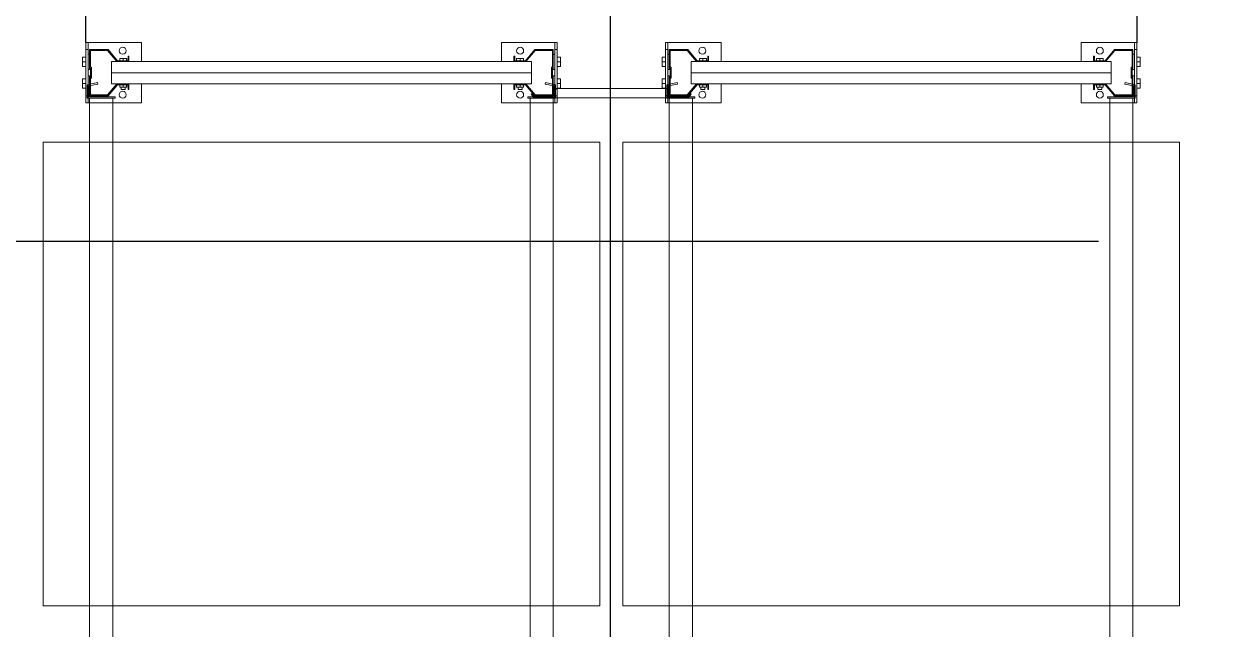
# Model space of a CAD drawing. Header units: metres. Extents: x 0 to 8715937, y -236336 to 216.
# Drawn here: x 157.382 to 159.943, y 66.893 to 68.2 of the extents above; entities that cross this region are included whole.
import ezdxf

# ---------------------------------------------------------------- set-up
doc = ezdxf.new("R2010")
doc.units = ezdxf.units.M
doc.header["$MEASUREMENT"] = 0
doc.linetypes.add('ACAD_ISO10W100', pattern=[18, 12, -3, 0, -3])
for name, color, linetype in [('0-BLOCK-EQUIPAMIENTO', 7, 'Continuous'), ('0-BLOCK-ESTRUCTURA', 7, 'Continuous'), ('AAA BAST', 5, 'Continuous'), ('AAA CONECT', 3, 'Continuous'), ('AAA LARG', 1, 'Continuous'), ('AAA PALLETS', 7, 'Continuous'), ('EJES', 251, 'ACAD_ISO10W100'), ('INSTALACIONES', 165, 'Continuous')]:
    doc.layers.add(name, color=color, linetype=linetype)

# ---------------------------------------------------------------- blocks, each defined once
blk = doc.blocks.new('DPM-ESTRUCTURA')
at = {"layer": 'EJES', "ltscale": 0.4}
for p, q in [((70.9278, 41.5801), (70.9278, 112.3301)), ((108.48, 67.7301), (16.48, 67.7301))]:
    blk.add_line(p, q, dxfattribs=at)
blk = doc.blocks.new('1A MODULO D FTE')
at = {"layer": 'AAA BAST', "lineweight": 5}
for points in [[(-0.012, 0.415), (-0.012, 0.417), (-0.002, 0.417), (-0.002, 0.44), (-0.026, 0.46), (-0.026, 0.5), (0.014, 0.5), (0.014, 0.498), (0.034, 0.498), (0.034, 0.5), (0.074, 0.5), (0.074, 0.46), (0.05, 0.44), (0.05, 0.417), (0.06, 0.417), (0.06, 0.415), (0.048, 0.415), (0.048, 0.4409), (0.072, 0.4609), (0.072, 0.498), (0.036, 0.498), (0.036, 0.496), (0.012, 0.496), (0.012, 0.498), (-0.024, 0.498), (-0.024, 0.4609), (0, 0.4409), (0, 0.415)], [(-0.012, -0.415), (-0.012, -0.417), (-0.002, -0.417), (-0.002, -0.44), (-0.026, -0.46), (-0.026, -0.5), (0.014, -0.5), (0.014, -0.498), (0.034, -0.498), (0.034, -0.5), (0.074, -0.5), (0.074, -0.46), (0.05, -0.44), (0.05, -0.417), (0.06, -0.417), (0.06, -0.415), (0.048, -0.415), (0.048, -0.4409), (0.072, -0.4609), (0.072, -0.498), (0.036, -0.498), (0.036, -0.496), (0.012, -0.496), (0.012, -0.498), (-0.024, -0.498), (-0.024, -0.4609), (0, -0.4409), (0, -0.415)], [(-0.012, -0.835), (-0.012, -0.833), (-0.002, -0.833), (-0.002, -0.81), (-0.026, -0.79), (-0.026, -0.75), (0.014, -0.75), (0.014, -0.752), (0.034, -0.752), (0.034, -0.75), (0.074, -0.75), (0.074, -0.79), (0.05, -0.81), (0.05, -0.833), (0.06, -0.833), (0.06, -0.835), (0.048, -0.835), (0.048, -0.8091), (0.072, -0.7891), (0.072, -0.752), (0.036, -0.752), (0.036, -0.754), (0.012, -0.754), (0.012, -0.752), (-0.024, -0.752), (-0.024, -0.7891), (0, -0.8091), (0, -0.835)], [(-0.012, -1.665), (-0.012, -1.667), (-0.002, -1.667), (-0.002, -1.69), (-0.026, -1.71), (-0.026, -1.75), (0.014, -1.75), (0.014, -1.748), (0.034, -1.748), (0.034, -1.75), (0.074, -1.75), (0.074, -1.71), (0.05, -1.69), (0.05, -1.667), (0.06, -1.667), (0.06, -1.665), (0.048, -1.665), (0.048, -1.6909), (0.072, -1.7109), (0.072, -1.748), (0.036, -1.748), (0.036, -1.746), (0.012, -1.746), (0.012, -1.748), (-0.024, -1.748), (-0.024, -1.7109), (0, -1.6909), (0, -1.665)]]:
    blk.add_hatch(color=251, dxfattribs=at).paths.add_polyline_path(points)
at = {"layer": 'AAA BAST', "color": 251, "lineweight": 5}
for p, q in [((0.0105, 0.5152), (-0.0095, 0.5152)), ((-0.0095, 0.5082), (-0.0095, 0.5152)), ((0.0005, 0.5082), (0.0005, 0.5152)), ((0.0105, 0.5082), (0.0105, 0.5152)), ((0.0375, 0.5152), (0.0575, 0.5152)), ((0.0375, 0.5082), (0.0375, 0.5152)), ((0.0475, 0.5082), (0.0475, 0.5152)), ((0.0575, 0.5082), (0.0575, 0.5152)), ((-0.041, 0.3882), (-0.041, 0.5082)), ((-0.041, 0.5082), (-0.026, 0.5082)), ((-0.026, 0.5032), (-0.041, 0.5032)), ((-0.026, 0.5032), (-0.026, 0.5082)), ((-0.026, 0.5082), (0.074, 0.5082)), ((0.074, 0.5032), (-0.026, 0.5032)), ((-0.026, 0.5), (0.014, 0.5)), ((-0.026, 0.5), (-0.026, 0.46)), ((-0.024, 0.498), (-0.024, 0.4609)), ((-0.024, 0.498), (0.012, 0.498)), ((-0.016, 0.5), (-0.016, 0.5032)), ((0.012, 0.498), (0.012, 0.496)), ((0.012, 0.496), (0.036, 0.496)), ((0.014, 0.5), (0.014, 0.498)), ((0.014, 0.5), (0.017, 0.5)), ((0.014, 0.498), (0.034, 0.498)), ((0.017, 0.5), (0.017, 0.5032)), ((0.031, 0.5), (0.031, 0.5032)), ((0.064, 0.5032), (0.031, 0.5032)), ((0.034, 0.5), (0.031, 0.5)), ((0.034, 0.5), (0.074, 0.5)), ((0.034, 0.5), (0.034, 0.498)), ((0.036, 0.498), (0.072, 0.498)), ((0.036, 0.498), (0.036, 0.496)), ((0.064, 0.5), (0.064, 0.5032)), ((0.072, 0.498), (0.072, 0.4609)), ((0.074, 0.5082), (0.074, 0.5032)), ((0.074, 0.5082), (0.089, 0.5082)), ((0.074, 0.5032), (0.089, 0.5032)), ((0.074, 0.5), (0.074, 0.46)), ((0.089, 0.5082), (0.089, 0.3882)), ((-0.024, 0.4609), (0, 0.4409)), ((0.072, 0.4609), (0.048, 0.4409)), ((-0.026, 0.46), (-0.002, 0.44)), ((-0.007, 0.436), (-0.002, 0.436)), ((-0.007, 0.421), (-0.007, 0.436)), ((-0.002, 0.44), (-0.002, 0.417)), ((-0.002, 0.421), (-0.002, 0.436)), ((0.024, 0.453), (0, 0.453)), ((0, -0.453), (0, 0.453)), ((0, 0.4409), (0, 0.415)), ((0.048, 0.453), (0.024, 0.453)), ((0.024, -0.453), (0.024, 0.453)), ((0.048, -0.453), (0.048, 0.453)), ((0.048, 0.4409), (0.048, 0.415)), ((0.074, 0.46), (0.05, 0.44)), ((0.05, 0.44), (0.05, 0.417)), ((0.05, 0.436), (0.055, 0.436)), ((0.055, 0.421), (0.055, 0.436)), ((-0.007, 0.4328), (-0.012, 0.4328)), ((-0.012, 0.4243), (-0.012, 0.4328)), ((-0.007, 0.4243), (-0.012, 0.4243)), ((-0.002, 0.417), (-0.012, 0.417)), ((-0.012, 0.415), (-0.012, 0.417)), ((0, 0.415), (-0.012, 0.415)), ((-0.007, 0.4285), (-0.002, 0.4285)), ((-0.007, 0.421), (-0.002, 0.421)), ((0.048, 0.415), (0.06, 0.415)), ((0.05, 0.4285), (0.055, 0.4285)), ((0.05, 0.421), (0.055, 0.421)), ((0.05, 0.417), (0.06, 0.417)), ((0.06, 0.417), (0.06, 0.415)), ((0, 0.3882), (-0.041, 0.3882)), ((0.089, 0.3882), (0.048, 0.3882)), ((0, -0.3882), (-0.041, -0.3882)), ((-0.041, -0.3882), (-0.041, -0.5082)), ((0.089, -0.3882), (0.048, -0.3882)), ((0.089, -0.5082), (0.089, -0.3882)), ((0, -0.415), (-0.012, -0.415)), ((-0.012, -0.415), (-0.012, -0.417)), ((-0.002, -0.417), (-0.012, -0.417)), ((-0.007, -0.4232), (-0.012, -0.4232)), ((-0.012, -0.4317), (-0.012, -0.4232)), ((-0.007, -0.4317), (-0.012, -0.4317)), ((-0.007, -0.4199), (-0.002, -0.4199)), ((-0.007, -0.4349), (-0.007, -0.4199)), ((-0.007, -0.4274), (-0.002, -0.4274)), ((-0.007, -0.4349), (-0.002, -0.4349)), ((-0.002, -0.44), (-0.002, -0.417)), ((-0.002, -0.4349), (-0.002, -0.4199)), ((0, -0.4409), (0, -0.415)), ((0.048, -0.4409), (0.048, -0.415)), ((0.048, -0.415), (0.06, -0.415)), ((0.05, -0.44), (0.05, -0.417)), ((0.05, -0.417), (0.06, -0.417)), ((0.05, -0.4199), (0.055, -0.4199)), ((0.05, -0.4274), (0.055, -0.4274)), ((0.05, -0.4349), (0.055, -0.4349)), ((0.055, -0.4349), (0.055, -0.4199)), ((0.06, -0.417), (0.06, -0.415)), ((-0.026, -0.46), (-0.002, -0.44)), ((-0.026, -0.5), (-0.026, -0.46)), ((-0.024, -0.4609), (0, -0.4409)), ((0.024, -0.453), (0, -0.453)), ((0.048, -0.453), (0.024, -0.453)), ((0.072, -0.4609), (0.048, -0.4409)), ((0.074, -0.46), (0.05, -0.44)), ((0.074, -0.5), (0.074, -0.46)), ((-0.024, -0.498), (-0.024, -0.4609)), ((0.072, -0.498), (0.072, -0.4609)), ((-0.026, -0.5032), (-0.041, -0.5032)), ((-0.041, -0.5082), (-0.026, -0.5082)), ((-0.026, -0.5), (0.014, -0.5)), ((0.074, -0.5032), (-0.026, -0.5032)), ((-0.026, -0.5032), (-0.026, -0.5082)), ((-0.026, -0.5082), (0.074, -0.5082)), ((-0.024, -0.498), (0.012, -0.498)), ((-0.016, -0.5), (-0.016, -0.5032)), ((-0.0095, -0.5082), (-0.0095, -0.5152)), ((0.0005, -0.5082), (0.0005, -0.5152)), ((0.0105, -0.5082), (0.0105, -0.5152)), ((0.012, -0.498), (0.012, -0.496)), ((0.012, -0.496), (0.036, -0.496)), ((0.014, -0.498), (0.034, -0.498)), ((0.014, -0.5), (0.014, -0.498)), ((0.014, -0.5), (0.017, -0.5)), ((0.017, -0.5), (0.017, -0.5032)), ((0.031, -0.5), (0.031, -0.5032)), ((0.034, -0.5), (0.031, -0.5)), ((0.064, -0.5032), (0.031, -0.5032)), ((0.034, -0.5), (0.034, -0.498)), ((0.034, -0.5), (0.074, -0.5)), ((0.036, -0.498), (0.036, -0.496)), ((0.036, -0.498), (0.072, -0.498)), ((0.0375, -0.5082), (0.0375, -0.5152)), ((0.0475, -0.5082), (0.0475, -0.5152)), ((0.0575, -0.5082), (0.0575, -0.5152)), ((0.064, -0.5), (0.064, -0.5032)), ((0.074, -0.5082), (0.074, -0.5032)), ((0.074, -0.5032), (0.089, -0.5032)), ((0.074, -0.5082), (0.089, -0.5082)), ((0.0105, -0.5152), (-0.0095, -0.5152)), ((0.0375, -0.5152), (0.0575, -0.5152)), ((-0.041, -0.8618), (-0.041, -0.7418)), ((-0.041, -0.7418), (-0.026, -0.7418)), ((-0.026, -0.7468), (-0.026, -0.7418)), ((-0.026, -0.7418), (0.074, -0.7418)), ((0.0105, -0.7348), (-0.0095, -0.7348)), ((-0.0095, -0.7418), (-0.0095, -0.7348)), ((0.0005, -0.7418), (0.0005, -0.7348)), ((0.0105, -0.7418), (0.0105, -0.7348)), ((0.0375, -0.7348), (0.0575, -0.7348)), ((0.0375, -0.7418), (0.0375, -0.7348)), ((0.0475, -0.7418), (0.0475, -0.7348)), ((0.0575, -0.7418), (0.0575, -0.7348)), ((0.074, -0.7418), (0.074, -0.7468)), ((0.074, -0.7418), (0.089, -0.7418)), ((0.089, -0.7418), (0.089, -0.8618)), ((-0.026, -0.7468), (-0.041, -0.7468)), ((0.074, -0.7468), (-0.026, -0.7468)), ((-0.026, -0.75), (0.014, -0.75)), ((-0.026, -0.75), (-0.026, -0.79)), ((-0.024, -0.752), (-0.024, -0.7891)), ((-0.024, -0.752), (0.012, -0.752)), ((-0.016, -0.75), (-0.016, -0.7468)), ((0.012, -0.752), (0.012, -0.754)), ((0.012, -0.754), (0.036, -0.754)), ((0.014, -0.75), (0.014, -0.752)), ((0.014, -0.75), (0.017, -0.75)), ((0.014, -0.752), (0.034, -0.752)), ((0.017, -0.75), (0.017, -0.7468)), ((0.031, -0.75), (0.031, -0.7468)), ((0.064, -0.7468), (0.031, -0.7468)), ((0.034, -0.75), (0.031, -0.75)), ((0.034, -0.75), (0.074, -0.75)), ((0.034, -0.75), (0.034, -0.752)), ((0.036, -0.752), (0.072, -0.752)), ((0.036, -0.752), (0.036, -0.754)), ((0.064, -0.75), (0.064, -0.7468)), ((0.072, -0.752), (0.072, -0.7891)), ((0.074, -0.7468), (0.089, -0.7468)), ((0.074, -0.75), (0.074, -0.79)), ((-0.026, -0.79), (-0.002, -0.81)), ((-0.024, -0.7891), (0, -0.8091)), ((0.072, -0.7891), (0.048, -0.8091)), ((0.074, -0.79), (0.05, -0.81)), ((-0.007, -0.8172), (-0.012, -0.8172)), ((-0.012, -0.8257), (-0.012, -0.8172)), ((-0.007, -0.814), (-0.002, -0.814)), ((-0.007, -0.829), (-0.007, -0.814)), ((-0.002, -0.81), (-0.002, -0.833)), ((-0.002, -0.829), (-0.002, -0.814)), ((0.024, -0.797), (0, -0.797)), ((0, -1.703), (0, -0.797)), ((0, -0.8091), (0, -0.835)), ((0.048, -0.797), (0.024, -0.797)), ((0.024, -1.703), (0.024, -0.797)), ((0.048, -1.703), (0.048, -0.797)), ((0.048, -0.8091), (0.048, -0.835)), ((0.05, -0.81), (0.05, -0.833)), ((0.05, -0.814), (0.055, -0.814)), ((0.055, -0.829), (0.055, -0.814)), ((-0.007, -0.8257), (-0.012, -0.8257)), ((-0.002, -0.833), (-0.012, -0.833)), ((-0.012, -0.835), (-0.012, -0.833)), ((0, -0.835), (-0.012, -0.835)), ((-0.007, -0.8215), (-0.002, -0.8215)), ((-0.007, -0.829), (-0.002, -0.829)), ((0.048, -0.835), (0.06, -0.835)), ((0.05, -0.8215), (0.055, -0.8215)), ((0.05, -0.829), (0.055, -0.829)), ((0.05, -0.833), (0.06, -0.833)), ((0.06, -0.833), (0.06, -0.835)), ((0, -0.8618), (-0.041, -0.8618)), ((0.089, -0.8618), (0.048, -0.8618)), ((0, -1.6382), (-0.041, -1.6382)), ((-0.041, -1.6382), (-0.041, -1.7582)), ((0.089, -1.6382), (0.048, -1.6382)), ((0.089, -1.7582), (0.089, -1.6382)), ((-0.026, -1.71), (-0.002, -1.69)), ((0, -1.665), (-0.012, -1.665)), ((-0.012, -1.665), (-0.012, -1.667)), ((-0.002, -1.667), (-0.012, -1.667)), ((-0.007, -1.6732), (-0.012, -1.6732)), ((-0.012, -1.6817), (-0.012, -1.6732)), ((-0.007, -1.6817), (-0.012, -1.6817)), ((-0.007, -1.6699), (-0.002, -1.6699)), ((-0.007, -1.6849), (-0.007, -1.6699)), ((-0.007, -1.6774), (-0.002, -1.6774)), ((-0.007, -1.6849), (-0.002, -1.6849)), ((-0.002, -1.69), (-0.002, -1.667)), ((-0.002, -1.6849), (-0.002, -1.6699)), ((0, -1.6909), (0, -1.665)), ((0.048, -1.6909), (0.048, -1.665)), ((0.048, -1.665), (0.06, -1.665)), ((0.05, -1.69), (0.05, -1.667)), ((0.05, -1.667), (0.06, -1.667)), ((0.05, -1.6699), (0.055, -1.6699)), ((0.05, -1.6774), (0.055, -1.6774)), ((0.05, -1.6849), (0.055, -1.6849)), ((0.074, -1.71), (0.05, -1.69)), ((0.055, -1.6849), (0.055, -1.6699)), ((0.06, -1.667), (0.06, -1.665)), ((-0.026, -1.75), (-0.026, -1.71)), ((-0.024, -1.7109), (0, -1.6909)), ((-0.024, -1.748), (-0.024, -1.7109)), ((0.024, -1.703), (0, -1.703)), ((0.048, -1.703), (0.024, -1.703)), ((0.072, -1.7109), (0.048, -1.6909)), ((0.072, -1.748), (0.072, -1.7109)), ((0.074, -1.75), (0.074, -1.71)), ((-0.026, -1.7532), (-0.041, -1.7532)), ((-0.041, -1.7582), (-0.026, -1.7582)), ((-0.026, -1.75), (0.014, -1.75)), ((0.074, -1.7532), (-0.026, -1.7532)), ((-0.026, -1.7532), (-0.026, -1.7582)), ((-0.026, -1.7582), (0.074, -1.7582)), ((-0.024, -1.748), (0.012, -1.748)), ((-0.016, -1.75), (-0.016, -1.7532)), ((-0.0095, -1.7582), (-0.0095, -1.7652)), ((0.0105, -1.7652), (-0.0095, -1.7652)), ((0.0005, -1.7582), (0.0005, -1.7652)), ((0.0105, -1.7582), (0.0105, -1.7652)), ((0.012, -1.748), (0.012, -1.746)), ((0.012, -1.746), (0.036, -1.746)), ((0.014, -1.748), (0.034, -1.748)), ((0.014, -1.75), (0.014, -1.748)), ((0.014, -1.75), (0.017, -1.75)), ((0.017, -1.75), (0.017, -1.7532)), ((0.031, -1.75), (0.031, -1.7532)), ((0.034, -1.75), (0.031, -1.75)), ((0.064, -1.7532), (0.031, -1.7532)), ((0.034, -1.75), (0.034, -1.748)), ((0.034, -1.75), (0.074, -1.75)), ((0.036, -1.748), (0.036, -1.746)), ((0.036, -1.748), (0.072, -1.748)), ((0.0375, -1.7582), (0.0375, -1.7652)), ((0.0375, -1.7652), (0.0575, -1.7652)), ((0.0475, -1.7582), (0.0475, -1.7652)), ((0.0575, -1.7582), (0.0575, -1.7652)), ((0.064, -1.75), (0.064, -1.7532)), ((0.074, -1.7582), (0.074, -1.7532)), ((0.074, -1.7532), (0.089, -1.7532)), ((0.074, -1.7582), (0.089, -1.7582))]:
    blk.add_line(p, q, dxfattribs=at)
for centre in [(-0.0235, 0.4285), (0.0715, 0.4285), (-0.0235, -0.4285), (0.0715, -0.4285), (-0.0235, -0.8215), (0.0715, -0.8215), (-0.0235, -1.6785), (0.0715, -1.6785)]:
    blk.add_circle(centre, 0.0075, dxfattribs=at)
at = {"layer": 'AAA CONECT', "color": 251, "lineweight": 5}
for p, q in [((-0.0223, -0.4527), (-0.03, -0.4591)), ((-0.021, -0.4542), (-0.028, -0.46)), ((-0.028, -0.5016), (-0.028, -0.46)), ((-0.0223, -0.4527), (-0.021, -0.4542)), ((-0.028, -0.5016), (-0.015, -0.5016)), ((-0.01, -0.5066), (-0.015, -0.5016)), ((-0.028, -0.7484), (-0.028, -0.79)), ((-0.028, -0.7484), (-0.015, -0.7484)), ((-0.01, -0.7434), (-0.015, -0.7484)), ((-0.0223, -0.7973), (-0.03, -0.7909)), ((-0.021, -0.7958), (-0.028, -0.79)), ((-0.0223, -0.7973), (-0.021, -0.7958))]:
    blk.add_line(p, q, dxfattribs=at)
at = {"layer": 'AAA CONECT', "color": 251, "lineweight": 5, "ltscale": 0.21}
for p, q in [((-0.03, -0.4591), (-0.03, -0.7909)), ((-0.01, -0.5066), (-0.01, -0.7434))]:
    blk.add_line(p, q, dxfattribs=at)
at = {"layer": 'AAA LARG', "color": 251, "lineweight": 5}
for p, q in [((-2.321, 0.5), (-0.031, 0.5)), ((-0.002, 0.505), (-0.031, 0.505)), ((-0.031, 0.505), (-0.031, 0.445)), ((-0.0278, 0.445), (-0.0278, 0.5018)), ((-0.0278, 0.5018), (-0.0046, 0.5018)), ((-0.0046, 0.5018), (-0.0004, 0.4822)), ((-0.002, 0.505), (0.0027, 0.4829)), ((-0.0004, 0.4822), (0.0027, 0.4829)), ((-2.321, 0.45), (-0.031, 0.45)), ((-0.031, 0.445), (-0.0278, 0.445)), ((-2.321, -0.45), (-0.031, -0.45)), ((-0.031, -0.505), (-0.031, -0.445)), ((-0.031, -0.445), (-0.0278, -0.445)), ((-0.0278, -0.445), (-0.0278, -0.5018)), ((-0.0046, -0.5018), (-0.0004, -0.4822)), ((-0.002, -0.505), (0.0027, -0.4829)), ((-0.0004, -0.4822), (0.0027, -0.4829)), ((-2.321, -0.5), (-0.031, -0.5)), ((-0.002, -0.505), (-0.031, -0.505)), ((-0.0278, -0.5018), (-0.0046, -0.5018)), ((-2.321, -0.75), (-0.031, -0.75)), ((-0.002, -0.745), (-0.031, -0.745)), ((-0.031, -0.745), (-0.031, -0.805)), ((-0.0278, -0.805), (-0.0278, -0.7482)), ((-0.0278, -0.7482), (-0.0046, -0.7482)), ((-0.0046, -0.7482), (-0.0004, -0.7678)), ((-0.002, -0.745), (0.0027, -0.7671)), ((-0.0004, -0.7678), (0.0027, -0.7671)), ((-2.321, -0.8), (-0.031, -0.8)), ((-0.031, -0.805), (-0.0278, -0.805)), ((-2.321, -1.7), (-0.031, -1.7)), ((-0.031, -1.755), (-0.031, -1.695)), ((-0.031, -1.695), (-0.0278, -1.695)), ((-0.0278, -1.695), (-0.0278, -1.7518)), ((-0.0046, -1.7518), (-0.0004, -1.7322)), ((-0.002, -1.755), (0.0027, -1.7329)), ((-0.0004, -1.7322), (0.0027, -1.7329)), ((-2.321, -1.75), (-0.031, -1.75)), ((-0.002, -1.755), (-0.031, -1.755)), ((-0.0278, -1.7518), (-0.0046, -1.7518))]:
    blk.add_line(p, q, dxfattribs=at)
at = {"layer": 'AAA PALLETS', "color": 251, "lineweight": 5, "ltscale": 0.21}
for p, q in [((-0.126, 0.6), (-1.126, 0.6)), ((-1.126, 0.6), (-1.126, -0.6)), ((-0.126, -0.6), (-0.126, 0.6)), ((-1.126, -0.6), (-0.126, -0.6)), ((-0.126, -0.65), (-1.126, -0.65)), ((-1.126, -0.65), (-1.126, -1.85)), ((-0.126, -1.85), (-0.126, -0.65)), ((-1.126, -1.85), (-0.126, -1.85))]:
    blk.add_line(p, q, dxfattribs=at)
blk = doc.blocks.new('DPM-EQUIPAMIENTO')
at = {"layer": 'INSTALACIONES', "ltscale": 0.1}
for p, q in [((69.796, 68.1593), (69.796, 69.1593)), ((72.0624, 69.1593), (72.0624, 68.1593))]:
    blk.add_line(p, q, dxfattribs=at)
at = {"layer": 'AAA BAST', "xscale": -1, "rotation": 270}
blk.add_blockref('1A MODULO D FTE', (71.5542, 68.0703), dxfattribs=at)

msp = doc.modelspace()

# ---------------------------------------------------------------- hatches: boundary and pattern name
at = {"layer": 'AAA BAST', "lineweight": 5}
for points in [[(157.6092, 68.0583), (157.6072, 68.0583), (157.6072, 68.0683), (157.5842, 68.0683), (157.5642, 68.0443), (157.5242, 68.0443), (157.5242, 68.0843), (157.5262, 68.0843), (157.5262, 68.1043), (157.5242, 68.1043), (157.5242, 68.1443), (157.5642, 68.1443), (157.5842, 68.1203), (157.6072, 68.1203), (157.6072, 68.1303), (157.6092, 68.1303), (157.6092, 68.1183), (157.5832, 68.1183), (157.5632, 68.1423), (157.5262, 68.1423), (157.5262, 68.1063), (157.5282, 68.1063), (157.5282, 68.0823), (157.5262, 68.0823), (157.5262, 68.0463), (157.5632, 68.0463), (157.5832, 68.0703), (157.6092, 68.0703)], [(158.4392, 68.0583), (158.4412, 68.0583), (158.4412, 68.0683), (158.4642, 68.0683), (158.4842, 68.0443), (158.5242, 68.0443), (158.5242, 68.0843), (158.5222, 68.0843), (158.5222, 68.1043), (158.5242, 68.1043), (158.5242, 68.1443), (158.4842, 68.1443), (158.4642, 68.1203), (158.4412, 68.1203), (158.4412, 68.1303), (158.4392, 68.1303), (158.4392, 68.1183), (158.4651, 68.1183), (158.4851, 68.1423), (158.5222, 68.1423), (158.5222, 68.1063), (158.5202, 68.1063), (158.5202, 68.0823), (158.5222, 68.0823), (158.5222, 68.0463), (158.4851, 68.0463), (158.4651, 68.0703), (158.4392, 68.0703)], [(158.8592, 68.0583), (158.8572, 68.0583), (158.8572, 68.0683), (158.8342, 68.0683), (158.8142, 68.0443), (158.7742, 68.0443), (158.7742, 68.0843), (158.7762, 68.0843), (158.7762, 68.1043), (158.7742, 68.1043), (158.7742, 68.1443), (158.8142, 68.1443), (158.8342, 68.1203), (158.8572, 68.1203), (158.8572, 68.1303), (158.8592, 68.1303), (158.8592, 68.1183), (158.8332, 68.1183), (158.8132, 68.1423), (158.7762, 68.1423), (158.7762, 68.1063), (158.7782, 68.1063), (158.7782, 68.0823), (158.7762, 68.0823), (158.7762, 68.0463), (158.8132, 68.0463), (158.8332, 68.0703), (158.8592, 68.0703)], [(159.6892, 68.0583), (159.6912, 68.0583), (159.6912, 68.0683), (159.7142, 68.0683), (159.7342, 68.0443), (159.7742, 68.0443), (159.7742, 68.0843), (159.7722, 68.0843), (159.7722, 68.1043), (159.7742, 68.1043), (159.7742, 68.1443), (159.7342, 68.1443), (159.7142, 68.1203), (159.6912, 68.1203), (159.6912, 68.1303), (159.6892, 68.1303), (159.6892, 68.1183), (159.7151, 68.1183), (159.7351, 68.1423), (159.7722, 68.1423), (159.7722, 68.1063), (159.7702, 68.1063), (159.7702, 68.0823), (159.7722, 68.0823), (159.7722, 68.0463), (159.7351, 68.0463), (159.7151, 68.0703), (159.6892, 68.0703)]]:
    msp.add_hatch(color=251, dxfattribs=at).paths.add_polyline_path(points)

# ---------------------------------------------------------------- linework, layer by layer
at = {"layer": 'AAA BAST', "color": 251, "lineweight": 5}
for p, q in [((157.516, 68.1443), (157.516, 68.1593)), ((157.516, 68.1593), (157.636, 68.1593)), ((157.516, 68.0443), (157.516, 68.1443)), ((157.516, 68.1443), (157.521, 68.1443)), ((157.521, 68.1443), (157.521, 68.1593)), ((157.521, 68.1443), (157.521, 68.0443)), ((157.5242, 68.1043), (157.5242, 68.1443)), ((157.5242, 68.1443), (157.5642, 68.1443)), ((157.5262, 68.1423), (157.5632, 68.1423)), ((157.5262, 68.1063), (157.5262, 68.1423)), ((157.5632, 68.1423), (157.5832, 68.1183)), ((157.5642, 68.1443), (157.5842, 68.1203)), ((157.636, 68.1593), (157.636, 68.1183)), ((158.5324, 68.1593), (158.4124, 68.1593)), ((158.4124, 68.1593), (158.4124, 68.1183)), ((158.4842, 68.1443), (158.4642, 68.1203)), ((158.4851, 68.1423), (158.4651, 68.1183)), ((158.5242, 68.1443), (158.4842, 68.1443)), ((158.5222, 68.1423), (158.4851, 68.1423)), ((158.5222, 68.1063), (158.5222, 68.1423)), ((158.5242, 68.1043), (158.5242, 68.1443)), ((158.5274, 68.1443), (158.5274, 68.1593)), ((158.5274, 68.1443), (158.5274, 68.0443)), ((158.5324, 68.1443), (158.5274, 68.1443)), ((158.5324, 68.1443), (158.5324, 68.1593)), ((158.5324, 68.0443), (158.5324, 68.1443)), ((158.766, 68.1443), (158.766, 68.1593)), ((158.766, 68.1593), (158.886, 68.1593)), ((158.766, 68.0443), (158.766, 68.1443)), ((158.766, 68.1443), (158.771, 68.1443)), ((158.771, 68.1443), (158.771, 68.1593)), ((158.771, 68.1443), (158.771, 68.0443)), ((158.7742, 68.1043), (158.7742, 68.1443)), ((158.7742, 68.1443), (158.8142, 68.1443)), ((158.7762, 68.1423), (158.8132, 68.1423)), ((158.7762, 68.1063), (158.7762, 68.1423)), ((158.8132, 68.1423), (158.8332, 68.1183)), ((158.8142, 68.1443), (158.8342, 68.1203)), ((158.886, 68.1593), (158.886, 68.1183)), ((159.7824, 68.1593), (159.6624, 68.1593)), ((159.6624, 68.1593), (159.6624, 68.1183)), ((159.7342, 68.1443), (159.7142, 68.1203)), ((159.7351, 68.1423), (159.7151, 68.1183)), ((159.7742, 68.1443), (159.7342, 68.1443)), ((159.7722, 68.1423), (159.7351, 68.1423)), ((159.7722, 68.1063), (159.7722, 68.1423)), ((159.7742, 68.1043), (159.7742, 68.1443)), ((159.7774, 68.1443), (159.7774, 68.1593)), ((159.7774, 68.1443), (159.7774, 68.0443)), ((159.7824, 68.1443), (159.7774, 68.1443)), ((159.7824, 68.1443), (159.7824, 68.1593)), ((159.7824, 68.0443), (159.7824, 68.1443)), ((157.509, 68.1078), (157.509, 68.1278)), ((157.516, 68.1278), (157.509, 68.1278)), ((157.516, 68.1178), (157.509, 68.1178)), ((157.5242, 68.1343), (157.521, 68.1343)), ((157.521, 68.1343), (157.521, 68.1013)), ((157.5712, 68.1183), (157.5712, 68.0943)), ((157.5712, 68.1183), (158.4771, 68.1183)), ((157.5832, 68.1183), (157.6092, 68.1183)), ((157.5842, 68.1203), (157.6072, 68.1203)), ((157.5892, 68.1203), (157.5892, 68.1253)), ((157.5892, 68.1253), (157.6042, 68.1253)), ((157.5967, 68.1203), (157.5967, 68.1253)), ((157.6042, 68.1203), (157.6042, 68.1253)), ((157.6072, 68.1203), (157.6072, 68.1303)), ((157.6072, 68.1303), (157.6092, 68.1303)), ((157.6092, 68.1183), (157.6092, 68.1303)), ((158.4392, 68.1183), (158.4392, 68.1303)), ((158.4412, 68.1303), (158.4392, 68.1303)), ((158.4651, 68.1183), (158.4392, 68.1183)), ((158.4412, 68.1203), (158.4412, 68.1303)), ((158.4642, 68.1203), (158.4412, 68.1203)), ((158.4452, 68.1203), (158.4452, 68.1253)), ((158.4452, 68.1253), (158.4602, 68.1253)), ((158.4527, 68.1203), (158.4527, 68.1253)), ((158.4602, 68.1203), (158.4602, 68.1253)), ((158.4771, 68.1183), (158.4771, 68.0943)), ((158.5242, 68.1343), (158.5274, 68.1343)), ((158.5274, 68.1343), (158.5274, 68.1013)), ((158.5324, 68.1278), (158.5394, 68.1278)), ((158.5324, 68.1178), (158.5394, 68.1178)), ((158.5394, 68.1078), (158.5394, 68.1278)), ((158.759, 68.1078), (158.759, 68.1278)), ((158.766, 68.1278), (158.759, 68.1278)), ((158.766, 68.1178), (158.759, 68.1178)), ((158.7742, 68.1343), (158.771, 68.1343)), ((158.771, 68.1343), (158.771, 68.1013)), ((158.8212, 68.1183), (158.8212, 68.0943)), ((158.8212, 68.1183), (159.7271, 68.1183)), ((158.8332, 68.1183), (158.8592, 68.1183)), ((158.8342, 68.1203), (158.8572, 68.1203)), ((158.8392, 68.1203), (158.8392, 68.1253)), ((158.8392, 68.1253), (158.8542, 68.1253)), ((158.8467, 68.1203), (158.8467, 68.1253)), ((158.8542, 68.1203), (158.8542, 68.1253)), ((158.8572, 68.1203), (158.8572, 68.1303)), ((158.8572, 68.1303), (158.8592, 68.1303)), ((158.8592, 68.1183), (158.8592, 68.1303)), ((159.6892, 68.1183), (159.6892, 68.1303)), ((159.6912, 68.1303), (159.6892, 68.1303)), ((159.7151, 68.1183), (159.6892, 68.1183)), ((159.6912, 68.1203), (159.6912, 68.1303)), ((159.7142, 68.1203), (159.6912, 68.1203)), ((159.6952, 68.1203), (159.6952, 68.1253)), ((159.6952, 68.1253), (159.7102, 68.1253)), ((159.7027, 68.1203), (159.7027, 68.1253)), ((159.7102, 68.1203), (159.7102, 68.1253)), ((159.7271, 68.1183), (159.7271, 68.0943)), ((159.7742, 68.1343), (159.7774, 68.1343)), ((159.7774, 68.1343), (159.7774, 68.1013)), ((159.7824, 68.1278), (159.7894, 68.1278)), ((159.7824, 68.1178), (159.7894, 68.1178)), ((159.7894, 68.1078), (159.7894, 68.1278)), ((157.516, 68.1078), (157.509, 68.1078)), ((157.5242, 68.1013), (157.521, 68.1013)), ((157.5242, 68.1043), (157.5262, 68.1043)), ((157.5242, 68.1043), (157.5242, 68.1013)), ((157.5262, 68.1063), (157.5282, 68.1063)), ((157.5262, 68.0843), (157.5262, 68.1043)), ((157.5282, 68.0823), (157.5282, 68.1063)), ((157.5712, 68.0943), (157.5712, 68.0703)), ((157.5712, 68.0943), (158.4771, 68.0943)), ((158.4771, 68.0943), (158.4771, 68.0703)), ((158.5222, 68.1063), (158.5202, 68.1063)), ((158.5202, 68.0823), (158.5202, 68.1063)), ((158.5222, 68.0843), (158.5222, 68.1043)), ((158.5242, 68.1043), (158.5222, 68.1043)), ((158.5242, 68.1043), (158.5242, 68.1013)), ((158.5242, 68.1013), (158.5274, 68.1013)), ((158.5324, 68.1078), (158.5394, 68.1078)), ((158.766, 68.1078), (158.759, 68.1078)), ((158.7742, 68.1013), (158.771, 68.1013)), ((158.7742, 68.1043), (158.7762, 68.1043)), ((158.7742, 68.1043), (158.7742, 68.1013)), ((158.7762, 68.1063), (158.7782, 68.1063)), ((158.7762, 68.0843), (158.7762, 68.1043)), ((158.7782, 68.0823), (158.7782, 68.1063)), ((158.8212, 68.0943), (158.8212, 68.0703)), ((158.8212, 68.0943), (159.7271, 68.0943)), ((159.7271, 68.0943), (159.7271, 68.0703)), ((159.7722, 68.1063), (159.7702, 68.1063)), ((159.7702, 68.0823), (159.7702, 68.1063)), ((159.7722, 68.0843), (159.7722, 68.1043)), ((159.7742, 68.1043), (159.7722, 68.1043)), ((159.7742, 68.1043), (159.7742, 68.1013)), ((159.7742, 68.1013), (159.7774, 68.1013)), ((159.7824, 68.1078), (159.7894, 68.1078)), ((157.509, 68.0808), (157.509, 68.0608)), ((157.516, 68.0808), (157.509, 68.0808)), ((157.516, 68.0708), (157.509, 68.0708)), ((157.5242, 68.0873), (157.521, 68.0873)), ((157.5242, 68.0843), (157.5242, 68.0873)), ((157.5242, 68.0443), (157.5242, 68.0843)), ((157.5242, 68.0843), (157.5262, 68.0843)), ((157.5262, 68.0463), (157.5262, 68.0823)), ((157.5262, 68.0823), (157.5282, 68.0823)), ((157.5632, 68.0463), (157.5832, 68.0703)), ((157.5642, 68.0443), (157.5842, 68.0683)), ((157.5712, 68.0703), (158.4771, 68.0703)), ((157.5832, 68.0703), (157.6092, 68.0703)), ((157.5842, 68.0683), (157.6072, 68.0683)), ((157.5892, 68.0633), (157.5892, 68.0683)), ((157.5892, 68.0683), (157.6042, 68.0683)), ((157.5892, 68.0633), (157.6042, 68.0633)), ((157.5925, 68.0633), (157.5925, 68.0583)), ((157.5967, 68.0633), (157.5967, 68.0683)), ((157.601, 68.0633), (157.601, 68.0583)), ((157.6042, 68.0633), (157.6042, 68.0683)), ((157.6072, 68.0683), (157.6072, 68.0583)), ((157.6092, 68.0703), (157.6092, 68.0583)), ((157.636, 68.0703), (157.636, 68.0293)), ((158.4124, 68.0703), (158.4124, 68.0293)), ((158.4651, 68.0703), (158.4392, 68.0703)), ((158.4392, 68.0703), (158.4392, 68.0583)), ((158.4642, 68.0683), (158.4412, 68.0683)), ((158.4412, 68.0683), (158.4412, 68.0583)), ((158.4452, 68.0633), (158.4452, 68.0683)), ((158.4452, 68.0683), (158.4602, 68.0683)), ((158.4452, 68.0633), (158.4602, 68.0633)), ((158.4484, 68.0633), (158.4484, 68.0583)), ((158.4527, 68.0633), (158.4527, 68.0683)), ((158.4569, 68.0633), (158.4569, 68.0583)), ((158.4602, 68.0633), (158.4602, 68.0683)), ((158.4842, 68.0443), (158.4642, 68.0683)), ((158.4851, 68.0463), (158.4651, 68.0703)), ((158.5222, 68.0823), (158.5202, 68.0823)), ((158.5242, 68.0843), (158.5222, 68.0843)), ((158.5222, 68.0463), (158.5222, 68.0823)), ((158.5242, 68.0873), (158.5274, 68.0873)), ((158.5242, 68.0843), (158.5242, 68.0873)), ((158.5242, 68.0443), (158.5242, 68.0843)), ((158.5324, 68.0808), (158.5394, 68.0808)), ((158.5324, 68.0708), (158.5394, 68.0708)), ((158.5394, 68.0808), (158.5394, 68.0608)), ((158.759, 68.0808), (158.759, 68.0608)), ((158.766, 68.0808), (158.759, 68.0808)), ((158.766, 68.0708), (158.759, 68.0708)), ((158.7742, 68.0873), (158.771, 68.0873)), ((158.7742, 68.0843), (158.7742, 68.0873)), ((158.7742, 68.0443), (158.7742, 68.0843)), ((158.7742, 68.0843), (158.7762, 68.0843)), ((158.7762, 68.0463), (158.7762, 68.0823)), ((158.7762, 68.0823), (158.7782, 68.0823)), ((158.8132, 68.0463), (158.8332, 68.0703)), ((158.8142, 68.0443), (158.8342, 68.0683)), ((158.8212, 68.0703), (159.7271, 68.0703)), ((158.8332, 68.0703), (158.8592, 68.0703)), ((158.8342, 68.0683), (158.8572, 68.0683)), ((158.8392, 68.0633), (158.8392, 68.0683)), ((158.8392, 68.0683), (158.8542, 68.0683)), ((158.8392, 68.0633), (158.8542, 68.0633)), ((158.8425, 68.0633), (158.8425, 68.0583)), ((158.8467, 68.0633), (158.8467, 68.0683)), ((158.851, 68.0633), (158.851, 68.0583)), ((158.8542, 68.0633), (158.8542, 68.0683)), ((158.8572, 68.0683), (158.8572, 68.0583)), ((158.8592, 68.0703), (158.8592, 68.0583)), ((158.886, 68.0703), (158.886, 68.0293)), ((159.6624, 68.0703), (159.6624, 68.0293)), ((159.7151, 68.0703), (159.6892, 68.0703)), ((159.6892, 68.0703), (159.6892, 68.0583)), ((159.7142, 68.0683), (159.6912, 68.0683)), ((159.6912, 68.0683), (159.6912, 68.0583)), ((159.6952, 68.0633), (159.6952, 68.0683)), ((159.6952, 68.0683), (159.7102, 68.0683)), ((159.6952, 68.0633), (159.7102, 68.0633)), ((159.6984, 68.0633), (159.6984, 68.0583)), ((159.7027, 68.0633), (159.7027, 68.0683)), ((159.7069, 68.0633), (159.7069, 68.0583)), ((159.7102, 68.0633), (159.7102, 68.0683)), ((159.7342, 68.0443), (159.7142, 68.0683)), ((159.7351, 68.0463), (159.7151, 68.0703)), ((159.7722, 68.0823), (159.7702, 68.0823)), ((159.7742, 68.0843), (159.7722, 68.0843)), ((159.7722, 68.0463), (159.7722, 68.0823)), ((159.7742, 68.0873), (159.7774, 68.0873)), ((159.7742, 68.0843), (159.7742, 68.0873)), ((159.7742, 68.0443), (159.7742, 68.0843)), ((159.7824, 68.0808), (159.7894, 68.0808)), ((159.7824, 68.0708), (159.7894, 68.0708)), ((159.7894, 68.0808), (159.7894, 68.0608)), ((157.516, 68.0608), (157.509, 68.0608)), ((157.521, 68.0443), (157.516, 68.0443)), ((157.516, 68.0293), (157.516, 68.0443)), ((157.5242, 68.0543), (157.521, 68.0543)), ((157.521, 68.0443), (157.521, 68.0293)), ((157.5242, 68.0443), (157.5642, 68.0443)), ((157.5262, 68.0463), (157.5632, 68.0463)), ((157.5925, 68.0583), (157.601, 68.0583)), ((157.6092, 68.0583), (157.6072, 68.0583)), ((158.4392, 68.0583), (158.4412, 68.0583)), ((158.4484, 68.0583), (158.4569, 68.0583)), ((158.5242, 68.0443), (158.4842, 68.0443)), ((158.5222, 68.0463), (158.4851, 68.0463)), ((158.5242, 68.0543), (158.5274, 68.0543)), ((158.5274, 68.0443), (158.5324, 68.0443)), ((158.5274, 68.0443), (158.5274, 68.0293)), ((158.5324, 68.0608), (158.5394, 68.0608)), ((158.5324, 68.0293), (158.5324, 68.0443)), ((158.766, 68.0608), (158.759, 68.0608)), ((158.771, 68.0443), (158.766, 68.0443)), ((158.766, 68.0293), (158.766, 68.0443)), ((158.7742, 68.0543), (158.771, 68.0543)), ((158.771, 68.0443), (158.771, 68.0293)), ((158.7742, 68.0443), (158.8142, 68.0443)), ((158.7762, 68.0463), (158.8132, 68.0463)), ((158.8425, 68.0583), (158.851, 68.0583)), ((158.8592, 68.0583), (158.8572, 68.0583)), ((159.6892, 68.0583), (159.6912, 68.0583)), ((159.6984, 68.0583), (159.7069, 68.0583)), ((159.7742, 68.0443), (159.7342, 68.0443)), ((159.7722, 68.0463), (159.7351, 68.0463)), ((159.7742, 68.0543), (159.7774, 68.0543)), ((159.7774, 68.0443), (159.7824, 68.0443)), ((159.7774, 68.0443), (159.7774, 68.0293)), ((159.7824, 68.0608), (159.7894, 68.0608)), ((159.7824, 68.0293), (159.7824, 68.0443)), ((157.636, 68.0293), (157.516, 68.0293)), ((158.4124, 68.0293), (158.5324, 68.0293)), ((158.886, 68.0293), (158.766, 68.0293)), ((159.6624, 68.0293), (159.7824, 68.0293))]:
    msp.add_line(p, q, dxfattribs=at)
for centre in [(157.5957, 68.1418), (158.4527, 68.1418), (158.8457, 68.1418), (159.7027, 68.1418), (157.5957, 68.0468), (158.4527, 68.0468), (158.8457, 68.0468), (159.7027, 68.0468)]:
    msp.add_circle(centre, 0.0075, dxfattribs=at)
at = {"layer": 'AAA CONECT', "color": 251, "lineweight": 5}
for p, q in [((158.4768, 68.048), (158.4784, 68.0492)), ((158.4768, 68.048), (158.4832, 68.0403)), ((158.4784, 68.0492), (158.4842, 68.0423)), ((158.5258, 68.0423), (158.4842, 68.0423)), ((158.5308, 68.0603), (158.5258, 68.0553)), ((158.5258, 68.0423), (158.5258, 68.0553)), ((158.7676, 68.0603), (158.7726, 68.0553)), ((158.7726, 68.0423), (158.7726, 68.0553)), ((158.7726, 68.0423), (158.8142, 68.0423)), ((158.82, 68.0492), (158.8142, 68.0423)), ((158.8215, 68.048), (158.8151, 68.0403)), ((158.8215, 68.048), (158.82, 68.0492))]:
    msp.add_line(p, q, dxfattribs=at)
at = {"layer": 'AAA CONECT', "color": 251, "lineweight": 5, "ltscale": 0.21}
for p, q in [((158.8151, 68.0403), (158.4832, 68.0403)), ((158.7676, 68.0603), (158.5308, 68.0603))]:
    msp.add_line(p, q, dxfattribs=at)
at = {"layer": 'AAA LARG', "color": 251, "lineweight": 5}
for p, q in [((157.5192, 68.0683), (157.5413, 68.073)), ((157.5192, 68.0683), (157.5192, 68.0393)), ((157.5224, 68.0657), (157.5419, 68.0698)), ((157.5224, 68.0425), (157.5224, 68.0657)), ((157.5419, 68.0698), (157.5413, 68.073)), ((158.5064, 68.0698), (158.5071, 68.073)), ((158.526, 68.0657), (158.5064, 68.0698)), ((158.5292, 68.0683), (158.5071, 68.073)), ((158.526, 68.0425), (158.526, 68.0657)), ((158.5292, 68.0683), (158.5292, 68.0393)), ((158.7692, 68.0683), (158.7913, 68.073)), ((158.7692, 68.0683), (158.7692, 68.0393)), ((158.7724, 68.0657), (158.7919, 68.0698)), ((158.7724, 68.0425), (158.7724, 68.0657)), ((158.7919, 68.0698), (158.7913, 68.073)), ((159.7564, 68.0698), (159.7571, 68.073)), ((159.776, 68.0657), (159.7564, 68.0698)), ((159.7792, 68.0683), (159.7571, 68.073)), ((159.776, 68.0425), (159.776, 68.0657)), ((159.7792, 68.0683), (159.7792, 68.0393)), ((157.5192, 68.0393), (157.5792, 68.0393)), ((157.5792, 68.0425), (157.5224, 68.0425)), ((157.5242, 65.7493), (157.5242, 68.0393)), ((157.5742, 65.7493), (157.5742, 68.0393)), ((157.5792, 68.0393), (157.5792, 68.0425)), ((158.4692, 68.0393), (158.4692, 68.0425)), ((158.4692, 68.0425), (158.526, 68.0425)), ((158.5292, 68.0393), (158.4692, 68.0393)), ((158.4742, 65.7493), (158.4742, 68.0393)), ((158.5242, 65.7493), (158.5242, 68.0393)), ((158.7692, 68.0393), (158.8292, 68.0393)), ((158.8292, 68.0425), (158.7724, 68.0425)), ((158.7742, 65.7493), (158.7742, 68.0393)), ((158.8242, 65.7493), (158.8242, 68.0393)), ((158.8292, 68.0393), (158.8292, 68.0425)), ((159.7192, 68.0393), (159.7192, 68.0425)), ((159.7192, 68.0425), (159.776, 68.0425)), ((159.7792, 68.0393), (159.7192, 68.0393)), ((159.7242, 65.7493), (159.7242, 68.0393)), ((159.7742, 65.7493), (159.7742, 68.0393))]:
    msp.add_line(p, q, dxfattribs=at)
at = {"layer": 'AAA PALLETS', "color": 251, "lineweight": 5, "ltscale": 0.21}
for p, q in [((157.4242, 66.9443), (157.4242, 67.9443)), ((157.4242, 67.9443), (158.6242, 67.9443)), ((158.6242, 67.9443), (158.6242, 66.9443)), ((158.6742, 66.9443), (158.6742, 67.9443)), ((158.6742, 67.9443), (159.8742, 67.9443)), ((159.8742, 67.9443), (159.8742, 66.9443)), ((158.6242, 66.9443), (157.4242, 66.9443)), ((159.8742, 66.9443), (158.6742, 66.9443))]:
    msp.add_line(p, q, dxfattribs=at)

# ---------------------------------------------------------------- block references
at = {"layer": '0-BLOCK-EQUIPAMIENTO'}
msp.add_blockref('DPM-EQUIPAMIENTO', (87.72, 0), dxfattribs=at)
at = {"layer": '0-BLOCK-ESTRUCTURA', "ltscale": 0.1}
msp.add_blockref('DPM-ESTRUCTURA', (87.72, 0), dxfattribs=at)

doc.saveas('drawing.dxf')
